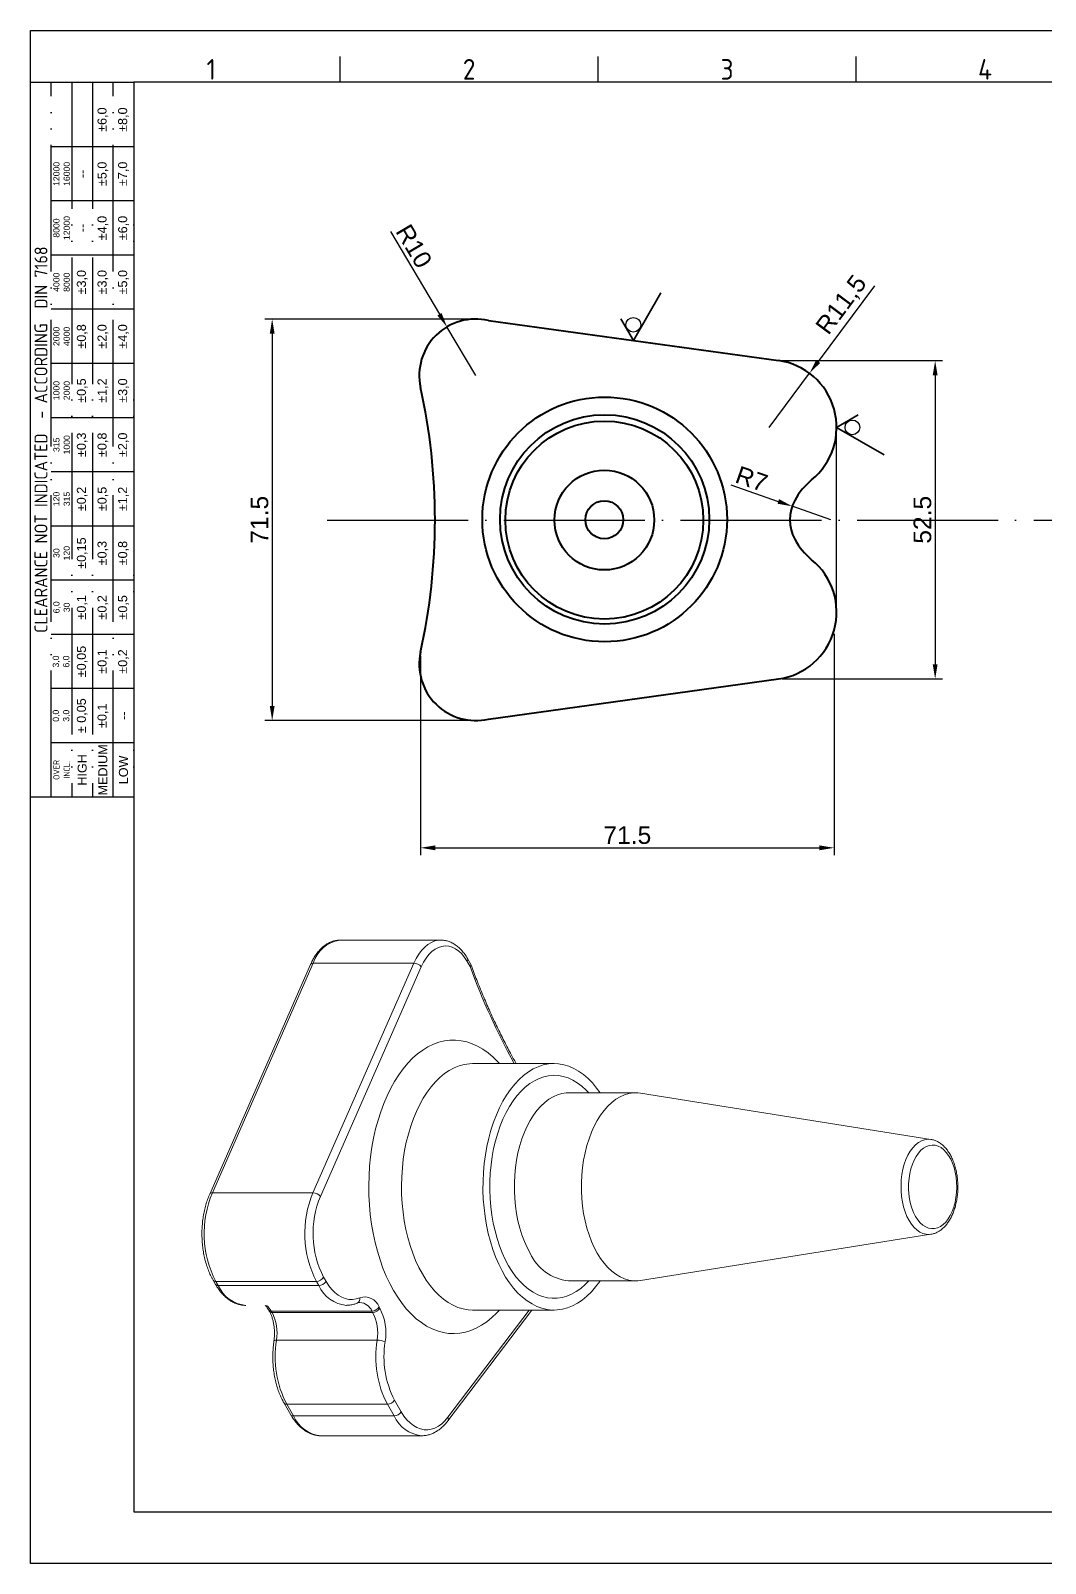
# Model space of a CAD drawing. Header units: millimetres. Extents: x 4780 to 5149, y 1689 to 1950.
# Drawn here: x 4779.5 to 4952.4, y 1689 to 1950.1 of the extents above; entities that cross this region are included whole.
import ezdxf
from ezdxf.enums import TextEntityAlignment as Align

# ---------------------------------------------------------------- set-up
doc = ezdxf.new("R2010")
doc.units = ezdxf.units.MM
doc.linetypes.add('ACAD_ISO04W100', pattern=[30, 24, -3, 0, -3])
doc.linetypes.add('ACAD_ISO05W100', pattern=[33, 24, -3, 0, -3, 0, -3])
for name, color, linetype, lineweight in [('AM_0', 7, 'Continuous', 40), ('AM_4', 1, 'ACAD_ISO04W100', 25), ('AM_5', 3, 'Continuous', 25), ('AM_BOR', 2, 'ACAD_ISO05W100', 35)]:
    doc.layers.add(name, color=color, linetype=linetype, lineweight=lineweight)
doc.styles.add('ACISOTS', font='isocp.shx', dxfattribs={"height": 1})
doc.styles.get("Standard").update_dxf_attribs({"font": 'arial.ttf'})
doc.dimstyles.new('ISO-25', dxfattribs={"dimtxt": 3, "dimasz": 2.5, "dimexe": 1.25, "dimexo": 0.625, "dimtad": 1, "dimtxsty": 'Standard', "dimcen": 2.5, "dimadec": 0, "dimazin": 0, "dimtfac": 1, "dimtmove": 0, "dimatfit": 3, "dimfxl": 1, "dimarcsym": 0})

# ---------------------------------------------------------------- blocks, each defined once
blk = doc.blocks.new('A3 ZTL')
for p, q in [((19.57, 280.82), (19.57, 9.78)), ((401.17, 280.82), (19.57, 280.82)), ((19.57, 9.78), (401.17, 9.78))]:
    blk.add_line(p, q)
at = {"layer": 'AM_BOR', "color": 135, "linetype": 'Continuous', "lineweight": 25}
for p, q in [((0, 0), (0, 290.61)), ((0, 290.61), (410.96, 290.61)), ((410.96, 0), (0, 0))]:
    blk.add_line(p, q, dxfattribs=at)
at = {"layer": 'AM_BOR', "color": 135, "lineweight": 25}
for p, q in [((58.71, 280.82), (58.71, 285.71)), ((107.63, 280.82), (107.63, 285.71)), ((156.56, 280.82), (156.56, 285.71)), ((3.91, 145.3), (3.91, 280.82)), ((7.83, 280.82), (7.83, 145.3)), ((11.74, 280.82), (11.74, 145.3)), ((15.66, 145.3), (15.66, 280.82)), ((19.57, 268.59), (3.91, 268.59)), ((19.57, 258.32), (3.91, 258.32)), ((19.57, 248.04), (3.91, 248.04)), ((19.57, 237.77), (3.91, 237.77)), ((19.57, 227.5), (3.91, 227.5)), ((19.57, 217.22), (3.91, 217.22)), ((19.57, 206.95), (3.91, 206.95)), ((19.57, 196.67), (3.91, 196.67)), ((19.57, 186.4), (3.91, 186.4)), ((19.57, 176.13), (3.91, 176.13)), ((19.57, 165.85), (3.91, 165.85)), ((19.57, 155.58), (3.91, 155.58))]:
    blk.add_line(p, q, dxfattribs=at)
blk.add_lwpolyline([(19.57, 145.3), (0, 145.3), (0, 280.82), (19.57, 280.82)], close=True, dxfattribs=at)
at = {"layer": 'AM_BOR', "color": 135, "lineweight": 25, "style": 'ACISOTS'}
for s, p in [('1', (34.25, 283.27)), ('2', (83.17, 283.27)), ('3', (132.09, 283.27)), ('4', (181.02, 283.27))]:
    blk.add_text(s, height=3.91, dxfattribs=at).set_placement(p, align=Align.MIDDLE)
at = {"layer": 'AM_BOR', "color": 135, "lineweight": 25, "attachment_point": 5, "rotation": 90}
for s, insert, char_height, width in [('±6,0', (13.7, 273.73), 1.712, 10.274), ('±8,0', (17.61, 273.73), 1.712, 10.274), ('12000\\P16000', (5.87, 263.45), 1.174, 10.274), ('±5,0', (13.7, 263.45), 1.712, 10.274), ('±7,0', (17.61, 263.45), 1.712, 10.274), ('--', (9.78, 263.45), 1.712, 10.274), ('8000\\P12000', (5.87, 253.18), 1.174, 10.274), ('--', (9.78, 253.18), 1.712, 10.274), ('±4,0', (13.7, 253.18), 1.712, 10.274), ('±6,0', (17.61, 253.18), 1.712, 10.274), ('{\\Fisocp.shx|c0;CLEARANCE NOT INDICATED  - ACCORDING  DIN 7168}', (1.96, 213.06), 2.4462, 135.5186), ('4000\\P8000', (5.87, 242.91), 1.174, 10.274), ('±3,0', (9.78, 242.91), 1.712, 10.274), ('±3,0', (13.7, 242.91), 1.712, 10.274), ('±5,0', (17.61, 242.91), 1.712, 10.274), ('2000\\P4000', (5.87, 232.63), 1.174, 10.274), ('±0,8', (9.78, 232.63), 1.712, 10.274), ('±2,0', (13.7, 232.63), 1.712, 10.274), ('±4,0', (17.61, 232.63), 1.712, 10.274), ('1000\\P2000', (5.87, 222.36), 1.174, 10.274), ('±0,5', (9.78, 222.36), 1.712, 10.274), ('±1,2', (13.7, 222.36), 1.712, 10.274), ('±3,0', (17.61, 222.36), 1.712, 10.274), ('315\\P1000', (5.87, 212.08), 1.174, 10.274), ('±0,3', (9.78, 212.08), 1.712, 10.274), ('±0,8', (13.7, 212.08), 1.712, 10.274), ('±2,0', (17.61, 212.08), 1.712, 10.274), ('±0,2', (9.78, 201.81), 1.712, 10.274), ('±0,5', (13.7, 201.81), 1.712, 10.274), ('±1,2', (17.61, 201.81), 1.712, 10.274), ('120\\P315', (5.87, 201.81), 1.174, 10.274), ('30\\P120', (5.87, 191.54), 1.174, 10.274), ('±0,15', (9.78, 191.54), 1.712, 10.274), ('±0,3', (13.7, 191.54), 1.712, 10.274), ('±0,8', (17.61, 191.54), 1.712, 10.274), ('±0,1', (9.78, 181.26), 1.712, 10.274), ('±0,2', (13.7, 181.26), 1.712, 10.274), ('±0,5', (17.61, 181.26), 1.712, 10.274), ('6,0\\P30', (5.87, 181.26), 1.174, 10.274), ('3,0\\P6,0', (5.87, 170.99), 1.174, 10.274), ('±0,05', (9.78, 170.99), 1.712, 10.274), ('±0,1', (13.7, 170.99), 1.712, 10.274), ('±0,2', (17.61, 170.99), 1.712, 10.274), ('± 0,05', (9.78, 160.71), 1.712, 10.274), ('\\pt4.69206;±0,1', (13.7, 160.71), 1.7123, 10.274), ('0,0\\P3,0', (5.87, 160.71), 1.174, 10.274), ('--', (17.61, 160.71), 1.712, 10.274), ('MEDIUM', (13.7, 150.44), 1.712, 10.274), ('{\\Fisocp.shx|c0;OVER\\PINCL.}', (5.87, 150.44), 1.1742, 10.274), ('HIGH', (9.78, 150.44), 1.712, 10.274), ('LOW', (17.61, 150.44), 1.712, 10.274)]:
    blk.add_mtext(s, dxfattribs=dict(at, insert=insert, char_height=char_height, width=width))
blk = doc.blocks.new('*D17')
at = {"layer": 'AM_5', "color": 0, "lineweight": -2, "transparency": 16777216}
for p, q in [((4854.73, 1900.94), (4819.43, 1900.94)), ((4820.68, 1898.44), (4820.68, 1835.05)), ((4854.73, 1832.55), (4819.43, 1832.55))]:
    blk.add_line(p, q, dxfattribs=at)
at = {"layer": 'AM_5', "color": 0, "transparency": 16777216}
for points in [[(4820.27, 1898.44), (4821.1, 1898.44), (4820.68, 1900.94)], [(4820.27, 1835.05), (4821.1, 1835.05), (4820.68, 1832.55)]]:
    blk.add_solid(points, dxfattribs=at)
at = {"layer": 'Defpoints', "color": 0, "transparency": 16777216}
for p in [(4855.36, 1900.94), (4820.68, 1832.55), (4855.36, 1832.55)]:
    blk.add_point(p, dxfattribs=at)
at = {"layer": 'AM_5', "color": 0, "transparency": 16777216, "insert": (4818.53, 1866.75), "char_height": 3, "attachment_point": 5, "rotation": 90}
blk.add_mtext('71.5', dxfattribs=at)
blk = doc.blocks.new('*D18')
at = {"layer": 'AM_5', "color": 0, "lineweight": -2, "transparency": 16777216}
for p, q in [((4907.56, 1893.87), (4934.91, 1893.87)), ((4933.66, 1891.37), (4933.66, 1842.13)), ((4907.56, 1839.63), (4934.91, 1839.63))]:
    blk.add_line(p, q, dxfattribs=at)
at = {"layer": 'AM_5', "color": 0, "transparency": 16777216}
for points in [[(4933.24, 1891.37), (4934.07, 1891.37), (4933.66, 1893.87)], [(4933.24, 1842.13), (4934.07, 1842.13), (4933.66, 1839.63)]]:
    blk.add_solid(points, dxfattribs=at)
at = {"layer": 'Defpoints', "color": 0, "transparency": 16777216}
for p in [(4906.94, 1893.87), (4906.94, 1839.63), (4933.66, 1839.63)]:
    blk.add_point(p, dxfattribs=at)
at = {"layer": 'AM_5', "color": 0, "transparency": 16777216, "insert": (4931.5, 1866.75), "char_height": 3, "attachment_point": 5, "rotation": 90}
blk.add_mtext('52.5', dxfattribs=at)
blk = doc.blocks.new('*D20')
at = {"layer": 'AM_5', "color": 0, "lineweight": -2, "transparency": 16777216}
for p, q in [((4840.84, 1915.87), (4849.19, 1901.75)), ((4855.36, 1891.33), (4850.47, 1899.6))]:
    blk.add_line(p, q, dxfattribs=at)
at = {"layer": 'AM_5', "color": 0, "transparency": 16777216}
blk.add_solid([(4849.55, 1901.97), (4848.83, 1901.54), (4850.47, 1899.6)], dxfattribs=at)
at = {"layer": 'Defpoints', "color": 0, "transparency": 16777216}
for p in [(4850.47, 1899.6), (4855.36, 1891.33)]:
    blk.add_point(p, dxfattribs=at)
at = {"layer": 'AM_5', "color": 0, "transparency": 16777216, "insert": (4844.84, 1913.35), "char_height": 3, "attachment_point": 5, "rotation": 300.6081}
blk.add_mtext('R10', dxfattribs=at)
blk = doc.blocks.new('*D21')
at = {"layer": 'AM_5', "color": 0, "lineweight": -2, "transparency": 16777216}
for p, q in [((4923.33, 1906.61), (4913.72, 1893.71)), ((4905.36, 1882.48), (4912.23, 1891.7))]:
    blk.add_line(p, q, dxfattribs=at)
at = {"layer": 'AM_5', "color": 0, "transparency": 16777216}
blk.add_solid([(4913.39, 1893.96), (4914.06, 1893.46), (4912.23, 1891.7)], dxfattribs=at)
at = {"layer": 'Defpoints', "color": 0, "transparency": 16777216}
for p in [(4912.23, 1891.7), (4905.36, 1882.48)]:
    blk.add_point(p, dxfattribs=at)
at = {"layer": 'AM_5', "color": 0, "transparency": 16777216, "insert": (4917.82, 1903.27), "char_height": 3, "attachment_point": 5, "rotation": 53.3286}
blk.add_mtext('R11,5', dxfattribs=at)
blk = doc.blocks.new('*D22')
at = {"layer": 'AM_5', "color": 0, "lineweight": -2, "transparency": 16777216}
for p, q in [((4898.82, 1872.7), (4906.92, 1869.88)), ((4915.89, 1866.75), (4909.29, 1869.05))]:
    blk.add_line(p, q, dxfattribs=at)
at = {"layer": 'AM_5', "color": 0, "transparency": 16777216}
blk.add_solid([(4907.06, 1870.27), (4906.79, 1869.48), (4909.29, 1869.05)], dxfattribs=at)
at = {"layer": 'Defpoints', "color": 0, "transparency": 16777216}
for p in [(4909.29, 1869.05), (4915.89, 1866.75)]:
    blk.add_point(p, dxfattribs=at)
at = {"layer": 'AM_5', "color": 0, "transparency": 16777216, "insert": (4902.39, 1873.71), "char_height": 3, "attachment_point": 5, "rotation": 340.7736}
blk.add_mtext('R7', dxfattribs=at)
blk = doc.blocks.new('*D29')
at = {"layer": 'AM_5', "color": 0, "lineweight": -2, "transparency": 16777216}
for p, q in [((4916.44, 1847.3), (4916.44, 1809.62)), ((4845.96, 1843.57), (4845.96, 1809.62)), ((4848.46, 1810.87), (4913.94, 1810.87))]:
    blk.add_line(p, q, dxfattribs=at)
at = {"layer": 'AM_5', "color": 0, "transparency": 16777216}
for points in [[(4848.46, 1811.28), (4848.46, 1810.45), (4845.96, 1810.87)], [(4913.94, 1811.28), (4913.94, 1810.45), (4916.44, 1810.87)]]:
    blk.add_solid(points, dxfattribs=at)
at = {"layer": 'Defpoints', "color": 0, "transparency": 16777216}
for p in [(4916.44, 1847.92), (4845.96, 1844.2), (4916.44, 1810.87)]:
    blk.add_point(p, dxfattribs=at)
at = {"layer": 'AM_5', "color": 0, "transparency": 16777216, "insert": (4881.2, 1813.02), "char_height": 3, "attachment_point": 5}
blk.add_mtext('71.5', dxfattribs=at)

msp = doc.modelspace()

# ---------------------------------------------------------------- linework, layer by layer
at = {"color": 7, "linetype": 'Continuous', "lineweight": 15}
for p, q in [((4832.267, 1795.154), (4832.232, 1795.154)), ((4849.399, 1795.154), (4832.252, 1795.154)), ((4827.673, 1791.21), (4810.491, 1752.099)), ((4827.638, 1752.099), (4844.82, 1791.21)), ((4844.82, 1791.21), (4827.673, 1791.21)), ((4854.416, 1790.632), (4853.905, 1791.518)), ((4854.496, 1791.079), (4853.954, 1792.018)), ((4827.217, 1791.006), (4810.035, 1751.895)), ((4846.096, 1790.604), (4828.914, 1751.493)), ((4868.726, 1774.121), (4854.845, 1774.121)), ((4882.607, 1769.121), (4871.175, 1769.121)), ((4932.948, 1761.2), (4883.45, 1769.054)), ((4810.491, 1752.099), (4827.638, 1752.099)), ((4883.45, 1737.188), (4932.948, 1745.042)), ((4810.622, 1737.21), (4811.03, 1736.502)), ((4828.227, 1737.003), (4811.079, 1737.003)), ((4811.079, 1737.003), (4811.488, 1736.295)), ((4811.488, 1736.295), (4828.635, 1736.295)), ((4828.635, 1736.295), (4828.227, 1737.003)), ((4829.452, 1737.71), (4829.86, 1737.002)), ((4871.175, 1737.121), (4882.607, 1737.121)), ((4820.069, 1732.159), (4820.196, 1731.938)), ((4837.674, 1731.952), (4820.527, 1731.952)), ((4820.527, 1731.952), (4820.654, 1731.731)), ((4820.654, 1731.731), (4837.801, 1731.731)), ((4833.416, 1732.928), (4833.33, 1732.927)), ((4837.801, 1731.731), (4837.674, 1731.952)), ((4838.899, 1732.659), (4839.026, 1732.438)), ((4850.619, 1713.257), (4864.929, 1732.121)), ((4854.845, 1732.121), (4868.726, 1732.121)), ((4821.414, 1726.987), (4838.561, 1726.987)), ((4822.703, 1716.281), (4823.852, 1714.292)), ((4840.309, 1716.074), (4823.161, 1716.074)), ((4823.161, 1716.074), (4824.31, 1714.085)), ((4841.457, 1714.085), (4840.309, 1716.074)), ((4841.533, 1716.781), (4842.682, 1714.792)), ((4824.31, 1714.085), (4841.457, 1714.085)), ((4828.933, 1710.719), (4846.08, 1710.719)), ((4846.091, 1710.717), (4846.151, 1710.717))]:
    msp.add_line(p, q, dxfattribs=at)
at = {"color": 8, "linetype": 'Continuous', "lineweight": 15}
msp.add_line((4850.639, 1713.861), (4864.49, 1732.121), dxfattribs=at)
at = {"color": 8, "linetype": 'Continuous', "lineweight": 15, "flags": 128}
for points in [[(4844.82, 1791.21), (4845.218, 1792.022), (4845.664, 1792.757), (4846.152, 1793.405), (4846.678, 1793.959), (4847.234, 1794.413), (4847.815, 1794.763), (4848.415, 1795.003), (4849.025, 1795.131), (4849.399, 1795.154)], [(4841.373, 1735.443), (4840.721, 1736.65), (4840.116, 1737.929), (4839.562, 1739.275), (4839.06, 1740.681), (4838.613, 1742.141), (4838.222, 1743.65), (4837.89, 1745.199), (4837.618, 1746.784), (4837.406, 1748.396), (4837.257, 1750.029), (4837.17, 1751.675), (4837.147, 1753.328), (4837.186, 1754.98), (4837.288, 1756.623), (4837.453, 1758.251), (4837.68, 1759.857), (4837.967, 1761.434), (4838.314, 1762.974), (4838.719, 1764.471), (4839.18, 1765.918), (4839.696, 1767.31), (4840.263, 1768.639), (4840.88, 1769.901), (4841.543, 1771.089), (4842.251, 1772.198), (4842.999, 1773.224), (4843.785, 1774.163), (4844.605, 1775.009), (4845.455, 1775.759), (4846.332, 1776.411), (4847.232, 1776.961), (4848.151, 1777.406), (4849.085, 1777.745), (4850.03, 1777.977), (4850.982, 1778.1), (4851.936, 1778.113), (4852.889, 1778.018), (4853.836, 1777.813), (4854.773, 1777.501), (4855.696, 1777.082), (4856.602, 1776.558), (4857.485, 1775.932), (4858.342, 1775.206), (4859.17, 1774.383), (4859.409, 1774.121)], [(4854.845, 1774.121), (4854.298, 1774.1), (4853.425, 1773.977), (4852.56, 1773.745), (4851.707, 1773.406), (4850.87, 1772.96), (4850.054, 1772.412), (4849.263, 1771.763), (4848.501, 1771.017), (4847.772, 1770.177), (4847.08, 1769.249), (4846.428, 1768.236), (4845.821, 1767.145), (4845.26, 1765.98), (4844.749, 1764.749), (4844.291, 1763.457), (4843.888, 1762.11), (4843.542, 1760.718), (4843.255, 1759.285), (4843.029, 1757.82), (4842.864, 1756.331), (4842.761, 1754.825), (4842.722, 1753.311), (4842.746, 1751.795), (4842.832, 1750.286), (4842.982, 1748.792), (4843.193, 1747.321), (4843.465, 1745.879), (4843.796, 1744.476), (4844.185, 1743.117), (4844.63, 1741.811), (4845.128, 1740.564), (4845.676, 1739.382), (4846.272, 1738.272)], [(4860.97, 1739.686), (4860.406, 1740.741), (4859.889, 1741.866), (4859.423, 1743.056), (4859.01, 1744.304), (4858.653, 1745.602), (4858.353, 1746.943), (4858.113, 1748.319), (4857.934, 1749.723), (4857.817, 1751.147), (4857.762, 1752.582), (4857.77, 1754.02), (4857.84, 1755.452), (4857.973, 1756.872), (4858.168, 1758.27), (4858.423, 1759.638), (4858.737, 1760.969), (4859.108, 1762.256), (4859.534, 1763.489), (4860.013, 1764.664), (4860.542, 1765.772), (4861.118, 1766.808), (4861.737, 1767.765), (4862.397, 1768.639), (4863.092, 1769.424), (4863.82, 1770.115), (4864.576, 1770.709), (4865.356, 1771.202), (4866.155, 1771.592), (4866.969, 1771.876), (4867.793, 1772.052), (4868.622, 1772.12), (4869.452, 1772.079), (4870.277, 1771.93), (4871.094, 1771.673), (4871.897, 1771.309), (4872.682, 1770.842), (4873.445, 1770.273), (4874.18, 1769.605), (4874.641, 1769.121)], [(4871.175, 1769.121), (4870.794, 1769.107), (4870.033, 1768.998), (4869.28, 1768.781), (4868.54, 1768.456), (4867.818, 1768.027), (4867.119, 1767.495), (4866.447, 1766.866), (4865.808, 1766.143), (4865.206, 1765.33), (4864.644, 1764.435), (4864.127, 1763.462), (4863.658, 1762.418), (4863.241, 1761.311), (4862.877, 1760.148), (4862.571, 1758.937), (4862.323, 1757.686), (4862.135, 1756.405), (4862.01, 1755.1), (4861.947, 1753.782), (4861.947, 1752.46), (4862.01, 1751.142), (4862.135, 1749.838), (4862.323, 1748.556), (4862.571, 1747.305), (4862.877, 1746.094), (4863.241, 1744.931), (4863.658, 1743.824), (4864.127, 1742.78), (4864.644, 1741.807)], [(4932.948, 1745.042), (4932.657, 1745.012), (4932.112, 1745.039), (4931.573, 1745.176), (4931.047, 1745.42), (4930.541, 1745.769), (4930.062, 1746.216), (4929.616, 1746.758), (4929.209, 1747.385), (4928.847, 1748.089), (4928.534, 1748.862), (4928.276, 1749.693), (4928.075, 1750.569), (4927.934, 1751.481), (4927.855, 1752.414), (4927.839, 1753.357), (4927.887, 1754.297), (4927.997, 1755.221), (4928.168, 1756.116), (4928.398, 1756.971), (4928.684, 1757.774), (4929.022, 1758.514), (4929.407, 1759.181), (4929.834, 1759.766), (4930.298, 1760.262), (4930.791, 1760.66), (4931.308, 1760.957), (4931.842, 1761.148), (4932.384, 1761.23), (4932.912, 1761.205)], [(4874.641, 1737.121), (4873.999, 1736.461), (4873.256, 1735.818), (4872.488, 1735.274), (4871.698, 1734.832), (4870.891, 1734.495), (4870.072, 1734.265), (4869.244, 1734.142), (4868.414, 1734.129), (4867.586, 1734.224), (4866.764, 1734.427), (4865.954, 1734.738), (4865.159, 1735.154), (4864.385, 1735.672), (4863.636, 1736.291), (4862.915, 1737.006), (4862.228, 1737.813), (4861.579, 1738.708), (4860.97, 1739.686)], [(4846.272, 1738.272), (4846.913, 1737.239), (4847.595, 1736.289), (4848.315, 1735.427), (4849.07, 1734.657), (4849.854, 1733.983), (4850.664, 1733.409), (4851.496, 1732.938), (4852.345, 1732.572), (4853.208, 1732.313), (4854.079, 1732.163), (4854.845, 1732.121)], [(4859.409, 1732.121), (4858.966, 1731.645), (4858.13, 1730.846), (4857.266, 1730.145), (4856.377, 1729.544), (4855.467, 1729.046), (4854.54, 1728.653), (4853.6, 1728.368), (4852.651, 1728.19), (4851.698, 1728.122), (4850.744, 1728.163), (4849.793, 1728.313), (4848.851, 1728.572), (4847.92, 1728.938), (4847.005, 1729.409), (4846.111, 1729.985), (4845.24, 1730.661), (4844.397, 1731.436), (4843.585, 1732.306), (4842.808, 1733.266), (4842.07, 1734.314), (4841.373, 1735.443)], [(4821.414, 1726.987), (4821.265, 1726.982), (4821.144, 1726.968), (4821.055, 1726.946), (4821, 1726.916), (4820.984, 1726.887)]]:
    msp.add_lwpolyline(points, dxfattribs=at)
at = {"color": 7, "linetype": 'Continuous', "lineweight": 15, "flags": 128}
for points in [[(4853.905, 1791.518), (4853.464, 1792.199), (4852.982, 1792.789), (4852.464, 1793.28), (4851.917, 1793.667), (4851.349, 1793.943), (4850.766, 1794.106), (4850.176, 1794.153), (4849.587, 1794.084), (4849.006, 1793.9), (4848.441, 1793.603), (4847.899, 1793.197), (4847.387, 1792.686), (4846.912, 1792.079), (4846.48, 1791.382), (4846.096, 1790.604)], [(4876.578, 1769.121), (4875.975, 1769.953), (4875.255, 1770.815), (4874.501, 1771.585), (4873.717, 1772.259), (4872.906, 1772.833), (4872.074, 1773.304), (4871.225, 1773.67), (4870.362, 1773.929), (4869.491, 1774.079), (4868.616, 1774.12), (4867.742, 1774.052), (4866.873, 1773.874), (4866.013, 1773.589), (4865.167, 1773.196), (4864.34, 1772.699), (4863.536, 1772.1), (4862.759, 1771.402), (4862.013, 1770.608), (4861.302, 1769.724), (4860.63, 1768.752), (4860, 1767.7), (4859.416, 1766.571), (4858.88, 1765.372), (4858.395, 1764.11), (4857.964, 1762.79), (4857.589, 1761.419), (4857.273, 1760.006), (4857.016, 1758.556), (4856.82, 1757.078), (4856.686, 1755.58), (4856.615, 1754.069), (4856.607, 1752.552), (4856.662, 1751.039), (4856.781, 1749.537), (4856.961, 1748.053), (4857.203, 1746.596), (4857.505, 1745.172), (4857.865, 1743.791), (4858.282, 1742.457), (4858.753, 1741.18), (4859.277, 1739.964), (4859.85, 1738.818), (4860.469, 1737.745), (4861.131, 1736.753), (4861.832, 1735.847), (4862.57, 1735.03), (4863.339, 1734.308), (4864.137, 1733.684), (4864.959, 1733.161), (4865.8, 1732.742), (4866.657, 1732.429), (4867.524, 1732.225), (4868.397, 1732.129), (4869.273, 1732.142), (4870.145, 1732.266), (4871.01, 1732.497), (4871.863, 1732.837), (4872.7, 1733.282), (4873.516, 1733.83), (4874.307, 1734.479), (4875.069, 1735.226), (4875.798, 1736.065), (4876.49, 1736.994), (4876.578, 1737.121)], [(4883.45, 1769.054), (4882.989, 1769.107), (4882.225, 1769.107), (4881.464, 1768.998), (4880.711, 1768.781), (4879.971, 1768.456), (4879.249, 1768.027), (4878.55, 1767.495), (4877.879, 1766.866), (4877.24, 1766.143), (4876.637, 1765.33), (4876.076, 1764.435), (4875.559, 1763.462), (4875.09, 1762.418), (4874.672, 1761.311), (4874.309, 1760.148), (4874.002, 1758.937), (4873.754, 1757.686), (4873.567, 1756.405), (4873.441, 1755.1), (4873.378, 1753.782), (4873.378, 1752.46), (4873.441, 1751.142), (4873.567, 1749.838), (4873.754, 1748.556), (4874.002, 1747.305), (4874.309, 1746.094), (4874.672, 1744.931), (4875.09, 1743.824), (4875.559, 1742.78), (4876.076, 1741.807), (4876.637, 1740.912), (4877.24, 1740.1), (4877.879, 1739.376), (4878.55, 1738.747), (4879.249, 1738.216), (4879.971, 1737.786), (4880.711, 1737.462), (4881.464, 1737.244), (4882.225, 1737.135), (4882.989, 1737.135), (4883.45, 1737.188)], [(4930.326, 1748.086), (4930.705, 1747.505), (4931.123, 1747.01), (4931.572, 1746.607), (4932.047, 1746.303), (4932.539, 1746.102), (4933.043, 1746.008), (4933.549, 1746.021), (4934.05, 1746.143), (4934.539, 1746.37), (4935.008, 1746.699), (4935.45, 1747.125), (4935.859, 1747.643), (4936.227, 1748.243), (4936.551, 1748.918), (4936.824, 1749.656), (4937.042, 1750.447), (4937.203, 1751.278), (4937.304, 1752.137), (4937.343, 1753.011), (4937.319, 1753.887), (4937.234, 1754.751), (4937.088, 1755.591), (4936.884, 1756.393), (4936.624, 1757.145), (4936.313, 1757.837), (4935.955, 1758.457), (4935.556, 1758.996), (4935.121, 1759.446), (4934.658, 1759.8), (4934.174, 1760.053), (4933.675, 1760.201), (4933.169, 1760.241), (4932.665, 1760.174), (4932.169, 1759.999), (4931.689, 1759.721), (4931.232, 1759.342), (4930.806, 1758.869), (4930.417, 1758.309), (4930.07, 1757.67), (4929.771, 1756.962), (4929.525, 1756.197), (4929.335, 1755.384), (4929.204, 1754.537), (4929.134, 1753.669), (4929.126, 1752.792), (4929.181, 1751.921), (4929.296, 1751.067), (4929.472, 1750.245), (4929.705, 1749.466), (4929.991, 1748.743), (4930.326, 1748.086)], [(4932.912, 1761.205), (4932.929, 1761.203), (4932.948, 1761.2)], [(4829.86, 1737.002), (4830.323, 1736.278), (4830.827, 1735.641), (4831.366, 1735.097), (4831.934, 1734.651), (4832.526, 1734.309), (4833.135, 1734.074), (4833.755, 1733.949), (4834.378, 1733.935), (4835, 1734.031), (4835.612, 1734.238)], [(4842.682, 1714.792), (4843.143, 1714.071), (4843.645, 1713.435), (4844.181, 1712.892), (4844.747, 1712.447), (4845.336, 1712.104), (4845.942, 1711.868), (4846.559, 1711.741), (4847.181, 1711.723), (4847.8, 1711.816), (4848.41, 1712.018), (4849.005, 1712.328), (4849.579, 1712.741), (4850.125, 1713.254), (4850.639, 1713.861)]]:
    msp.add_lwpolyline(points, dxfattribs=at)
at = {"color": 8, "linetype": 'Continuous', "lineweight": 15}
for centre, radius, start, end in [((4833.06, 1789.589), 5.626, 98.46347, 163.25968), ((4827.603, 1790.754), 0.461, 81.2583, 146.80077), ((4853.496, 1791.811), 0.503, 324.38379, 24.29142), ((4966.533, 1831.656), 119.386, 200.09761, 208.81096), ((4810.421, 1751.643), 0.461, 81.26459, 146.75594), ((4871.943, 1745.085), 8.001, 204.18373, 264.49613), ((4811.03, 1737.504), 0.503, 215.70705, 275.61959), ((4811.434, 1736.785), 0.493, 215.01333, 276.29885), ((4816.725, 1738.638), 5.737, 204.10683, 264.57303), ((4833.872, 1738.638), 5.737, 204.10683, 264.57303), ((4834.794, 1734.058), 0.838, 298.38059, 12.45942), ((4817.432, 1730.239), 3.537, 28.96334, 49.45394), ((4820.466, 1732.427), 0.479, 213.80545, 277.28097), ((4820.593, 1732.206), 0.479, 213.82712, 277.2788), ((4835.465, 1731.027), 2.395, 22.71694, 86.08562), ((4823.101, 1716.55), 0.479, 214.04004, 277.25747), ((4824.249, 1714.561), 0.48, 214.05635, 277.25583), ((4829.549, 1716.432), 5.741, 204.1289, 264.55096), ((4846.715, 1716.448), 5.765, 204.19833, 263.7812), ((4850.134, 1713.575), 0.58, 326.73693, 29.53747)]:
    msp.add_arc(centre, radius, start, end, dxfattribs=at)
at = {"color": 7, "linetype": 'Continuous', "lineweight": 15}
for centre, radius, start, end in [((4844.769, 1789.455), 1.756, 40.89759, 88.32196), ((4826.967, 1745.182), 17.869, 157.22585, 207.24031), ((4844.114, 1745.182), 17.869, 157.22585, 207.24031), ((4827.587, 1750.344), 1.756, 40.89759, 88.32196), ((4843.957, 1745.178), 16.315, 157.22585, 207.24031), ((4828.157, 1738.538), 1.537, 272.60548, 327.39452), ((4828.566, 1737.83), 1.537, 272.60548, 327.39452), ((4836.42, 1731.71), 2.655, 20.95405, 107.71591), ((4813.859, 1728.21), 7.653, 350.8025, 27.39338), ((4837.604, 1733.487), 1.537, 272.60548, 327.39452), ((4837.732, 1733.266), 1.537, 272.60548, 327.39452), ((4831.006, 1728.21), 7.653, 350.8025, 27.39338), ((4830.872, 1728.213), 9.184, 350.8025, 27.39338), ((4838.737, 1724.165), 17.552, 170.74793, 207.44795), ((4855.885, 1724.165), 17.552, 170.74793, 207.44795), ((4838.555, 1722.914), 4.073, 70.15799, 89.91917), ((4855.755, 1724.168), 16.026, 170.74793, 207.44795), ((4840.239, 1717.609), 1.537, 272.60548, 327.39452), ((4841.387, 1715.62), 1.537, 272.60548, 327.39452)]:
    msp.add_arc(centre, radius, start, end, dxfattribs=at)
for points, knots in [([(4832.225, 1795.142), (4832.134, 1795.143), (4831.835, 1795.149), (4831.332, 1795.057), (4830.728, 1794.869), (4830.141, 1794.585), (4829.577, 1794.211), (4829.037, 1793.749), (4828.529, 1793.2), (4828.056, 1792.569), (4827.634, 1791.875), (4827.364, 1791.338), (4827.234, 1791.045), (4827.217, 1791.006)], [0, 0, 0, 0, 0.0441155, 0.1444254, 0.2448623, 0.3463798, 0.4496505, 0.5549346, 0.6620638, 0.7705673, 0.8798835, 0.9841069, 1, 1, 1, 1]), ([(4853.954, 1792.018), (4853.878, 1792.145), (4853.659, 1792.513), (4853.259, 1793.068), (4852.744, 1793.651), (4852.189, 1794.148), (4851.6, 1794.552), (4850.988, 1794.857), (4850.361, 1795.055), (4849.827, 1795.152), (4849.506, 1795.144), (4849.396, 1795.142)], [0, 0, 0, 0, 0.0678427, 0.195563, 0.3233355, 0.4504325, 0.5760908, 0.6995526, 0.8203918, 0.9387595, 1, 1, 1, 1]), ([(4854.416, 1790.632), (4854.418, 1790.635), (4854.452, 1790.683), (4854.516, 1790.8), (4854.553, 1790.957), (4854.505, 1791.04), (4854.485, 1791.073)], [0, 0, 0, 0, 0.0173729, 0.2898845, 0.7185584, 1, 1, 1, 1]), ([(4862.26, 1774.121), (4861.936, 1774.7), (4861.184, 1776.046), (4860.051, 1778.235), (4858.854, 1780.674), (4857.701, 1783.178), (4856.591, 1785.74), (4855.545, 1788.314), (4854.864, 1790.093), (4854.533, 1790.992), (4854.516, 1791.037)], [0, 0, 0, 0, 0.1119592, 0.2600046, 0.4080571, 0.556118, 0.7041882, 0.8522685, 0.992567, 1, 1, 1, 1]), ([(4932.922, 1745.05), (4932.999, 1745.059), (4933.265, 1745.089), (4933.709, 1745.241), (4934.244, 1745.498), (4934.754, 1745.85), (4935.238, 1746.288), (4935.689, 1746.811), (4936.101, 1747.414), (4936.468, 1748.087), (4936.785, 1748.822), (4937.049, 1749.606), (4937.258, 1750.431), (4937.409, 1751.286), (4937.502, 1752.162), (4937.536, 1753.048), (4937.512, 1753.935), (4937.428, 1754.812), (4937.287, 1755.671), (4937.088, 1756.502), (4936.833, 1757.295), (4936.523, 1758.041), (4936.159, 1758.732), (4935.744, 1759.359), (4935.281, 1759.911), (4934.775, 1760.378), (4934.232, 1760.754), (4933.664, 1761.02), (4933.217, 1761.167), (4932.96, 1761.191), (4932.902, 1761.196)], [0, 0, 0, 0, 0.01397256, 0.04837944, 0.08317572, 0.11869675, 0.15509144, 0.19229615, 0.23008764, 0.26819638, 0.30639146, 0.3445321, 0.38258089, 0.42053877, 0.45842648, 0.49627403, 0.53411565, 0.57198246, 0.60990463, 0.64791959, 0.68606316, 0.724365, 0.76283871, 0.80146269, 0.84011803, 0.878556, 0.91644755, 0.95347024, 0.98947426, 1, 1, 1, 1]), ([(4810.035, 1751.895), (4809.969, 1751.742), (4809.78, 1751.298), (4809.507, 1750.524), (4809.234, 1749.565), (4809.017, 1748.569), (4808.856, 1747.546), (4808.752, 1746.504), (4808.705, 1745.451), (4808.717, 1744.395), (4808.786, 1743.345), (4808.913, 1742.31), (4809.097, 1741.298), (4809.337, 1740.316), (4809.631, 1739.373), (4809.978, 1738.477), (4810.314, 1737.76), (4810.541, 1737.354), (4810.622, 1737.21)], [0, 0, 0, 0, 0.0353207, 0.1018255, 0.1682198, 0.2345075, 0.3007032, 0.3668302, 0.4329155, 0.4989884, 0.5650772, 0.6312047, 0.697402, 0.7636999, 0.8301275, 0.8967096, 0.9634606, 1, 1, 1, 1]), ([(4811.03, 1736.502), (4811.111, 1736.366), (4811.344, 1735.975), (4811.766, 1735.38), (4812.306, 1734.748), (4812.886, 1734.2), (4813.5, 1733.744), (4814.14, 1733.385), (4814.797, 1733.123), (4815.464, 1732.975), (4815.923, 1732.913), (4816.156, 1732.928), (4816.167, 1732.929)], [0, 0, 0, 0, 0.063391, 0.1829135, 0.3025005, 0.4216528, 0.5398429, 0.6564903, 0.7711574, 0.8837561, 0.994637, 1, 1, 1, 1]), ([(4819.481, 1732.927), (4819.503, 1732.908), (4819.62, 1732.806), (4819.824, 1732.553), (4819.991, 1732.284), (4820.069, 1732.159)], [0, 0, 0, 0, 0.111626, 0.5856276, 1, 1, 1, 1]), ([(4820.196, 1731.938), (4820.24, 1731.858), (4820.37, 1731.625), (4820.563, 1731.185), (4820.759, 1730.605), (4820.912, 1729.974), (4821.019, 1729.306), (4821.076, 1728.614), (4821.081, 1727.913), (4821.043, 1727.335), (4820.999, 1726.998), (4820.984, 1726.887)], [0, 0, 0, 0, 0.0640023, 0.1870584, 0.3108588, 0.4354406, 0.5606934, 0.68643, 0.8124339, 0.9384787, 1, 1, 1, 1]), ([(4833.431, 1732.936), (4833.601, 1732.943), (4833.992, 1732.957), (4834.584, 1733.086), (4834.993, 1733.243), (4835.192, 1733.32)], [0, 0, 0, 0, 0.284761, 0.65174, 1, 1, 1, 1]), ([(4835.192, 1733.32), (4835.234, 1733.337), (4835.372, 1733.39), (4835.513, 1733.424), (4835.615, 1733.413), (4835.631, 1733.411)], [0, 0, 0, 0, 0.2750762, 0.8919486, 1, 1, 1, 1]), ([(4820.984, 1726.887), (4820.96, 1726.705), (4820.889, 1726.18), (4820.816, 1725.297), (4820.784, 1724.243), (4820.811, 1723.188), (4820.896, 1722.141), (4821.038, 1721.111), (4821.237, 1720.106), (4821.491, 1719.134), (4821.799, 1718.202), (4822.16, 1717.32), (4822.472, 1716.689), (4822.662, 1716.355), (4822.703, 1716.281)], [0, 0, 0, 0, 0.0489368, 0.1411429, 0.2333219, 0.3254948, 0.4176973, 0.5099653, 0.6023422, 0.6948705, 0.7875898, 0.8805316, 0.9737108, 1, 1, 1, 1]), ([(4823.852, 1714.292), (4823.933, 1714.156), (4824.166, 1713.765), (4824.587, 1713.17), (4825.128, 1712.538), (4825.708, 1711.99), (4826.321, 1711.534), (4826.961, 1711.175), (4827.619, 1710.913), (4828.285, 1710.765), (4828.745, 1710.703), (4828.977, 1710.718), (4828.988, 1710.719)], [0, 0, 0, 0, 0.063391, 0.1829135, 0.3025005, 0.4216528, 0.5398429, 0.6564903, 0.7711574, 0.8837561, 0.994637, 1, 1, 1, 1]), ([(4846.08, 1710.719), (4846.088, 1710.718), (4846.315, 1710.699), (4846.764, 1710.75), (4847.417, 1710.878), (4848.054, 1711.112), (4848.674, 1711.435), (4849.272, 1711.849), (4849.844, 1712.353), (4850.29, 1712.835), (4850.539, 1713.154), (4850.619, 1713.257)], [0, 0, 0, 0, 0.00461396, 0.13465894, 0.26442945, 0.39480618, 0.5267031, 0.66067831, 0.79684731, 0.93492374, 1, 1, 1, 1])]:
    msp.add_open_spline(points, degree=3, knots=knots, dxfattribs=at)
at = {"layer": 'AM_0'}
for p, q in [((4857.538, 1900.692), (4906.935, 1893.869)), ((4857.538, 1832.804), (4906.935, 1839.627))]:
    msp.add_line(p, q, dxfattribs=at)
for centre, radius in [((4877.344, 1866.812), 20.845), ((4877.344, 1866.812), 17.822), ((4877.284, 1866.703), 16.864), ((4877.284, 1866.703), 8.504), ((4877.284, 1866.748), 3.23)]:
    msp.add_circle(centre, radius, dxfattribs=at)
for centre, radius, start, end in [((4855.359, 1891.331), 9.612, 76.89727, 192.19625), ((4905.362, 1882.477), 11.5, 309.08221, 82.1357), ((4744.126, 1866.748), 104.306, 347.51324, 12.48676), ((4919.862, 1864.624), 11.5, 129.08221, 151.83143), ((4915.895, 1866.748), 7, 151.83143, 208.16857), ((4919.862, 1868.872), 11.5, 208.16857, 230.91779), ((4905.362, 1851.019), 11.5, 277.8643, 50.91779), ((4855.359, 1842.165), 9.612, 167.80375, 283.10273)]:
    msp.add_arc(centre, radius, start, end, dxfattribs=at)
at = {"layer": 'AM_4'}
msp.add_line((4830.074, 1866.703), (5121.463, 1866.703), dxfattribs=at)
at = {"layer": 'AM_5', "linetype": 'Continuous', "lineweight": 35}
for p, q in [((4882.237, 1897.281), (4886.923, 1905.398)), ((4882.237, 1897.281), (4880.106, 1900.97)), ((4916.862, 1882.477), (4920.551, 1884.607)), ((4916.862, 1882.477), (4924.979, 1877.791))]:
    msp.add_line(p, q, dxfattribs=at)
at = {"layer": 'AM_5'}
msp.add_line((4916.862, 1851.019), (4916.862, 1882.477), dxfattribs=at)
for centre in [(4882.223, 1899.966), (4919.547, 1882.491)]:
    msp.add_circle(centre, 1.253, dxfattribs=at)

# ---------------------------------------------------------------- block references
at = {"linetype": 'ByBlock', "lineweight": 0, "xscale": 0.8984250000000003, "yscale": 0.8984250000000003, "zscale": 0.8984250000000003}
msp.add_blockref('A3 ZTL', (4779.524, 1688.982), dxfattribs=at)

# ---------------------------------------------------------------- dimensions: what is measured, and where the dimension line sits
at = {"layer": 'AM_5'}
dim = msp.add_radius_dim(center=(4855.359, 1891.331), mpoint=(4850.465, 1899.603), text='R10', dimstyle='ISO-25', dxfattribs=at)
dim.commit()
dim.dimension.update_dxf_attribs({"geometry": '*D20', "text_midpoint": (4842.983, 1912.25), "dimtype": 164})
dim = msp.add_radius_dim(center=(4905.362, 1882.477), mpoint=(4912.23, 1891.701), dimstyle='ISO-25', dxfattribs=at)
dim.commit()
dim.dimension.update_dxf_attribs({"geometry": '*D21', "text_midpoint": (4919.766, 1901.822), "dimtype": 164})
for base, p1, p2, text, picture, middle in [((4820.684, 1832.554), (4855.359, 1900.942), (4855.359, 1832.554), '71.5', '*D17', (4818.527, 1866.748)), ((4933.657, 1839.627), (4906.935, 1893.869), (4906.935, 1839.627), '52.5', '*D18', (4931.5, 1866.748))]:
    dim = msp.add_linear_dim(base=base, p1=p1, p2=p2, angle=90, text=text, dimstyle='ISO-25', dxfattribs=at)
    dim.commit()
    dim.dimension.update_dxf_attribs({"geometry": picture, "text_midpoint": middle})
dim = msp.add_radius_dim(center=(4915.895, 1866.748), mpoint=(4909.285, 1869.053), dimstyle='ISO-25', dxfattribs=at)
dim.commit()
dim.dimension.update_dxf_attribs({"geometry": '*D22', "text_midpoint": (4902.39, 1873.708)})
dim = msp.add_linear_dim(base=(4916.438, 1810.867), p1=(4845.964, 1844.196), p2=(4916.438, 1847.924), text='71.5', dimstyle='ISO-25', dxfattribs=at)
dim.commit()
dim.dimension.update_dxf_attribs({"geometry": '*D29', "text_midpoint": (4881.201, 1813.024)})

doc.saveas('drawing.dxf')
